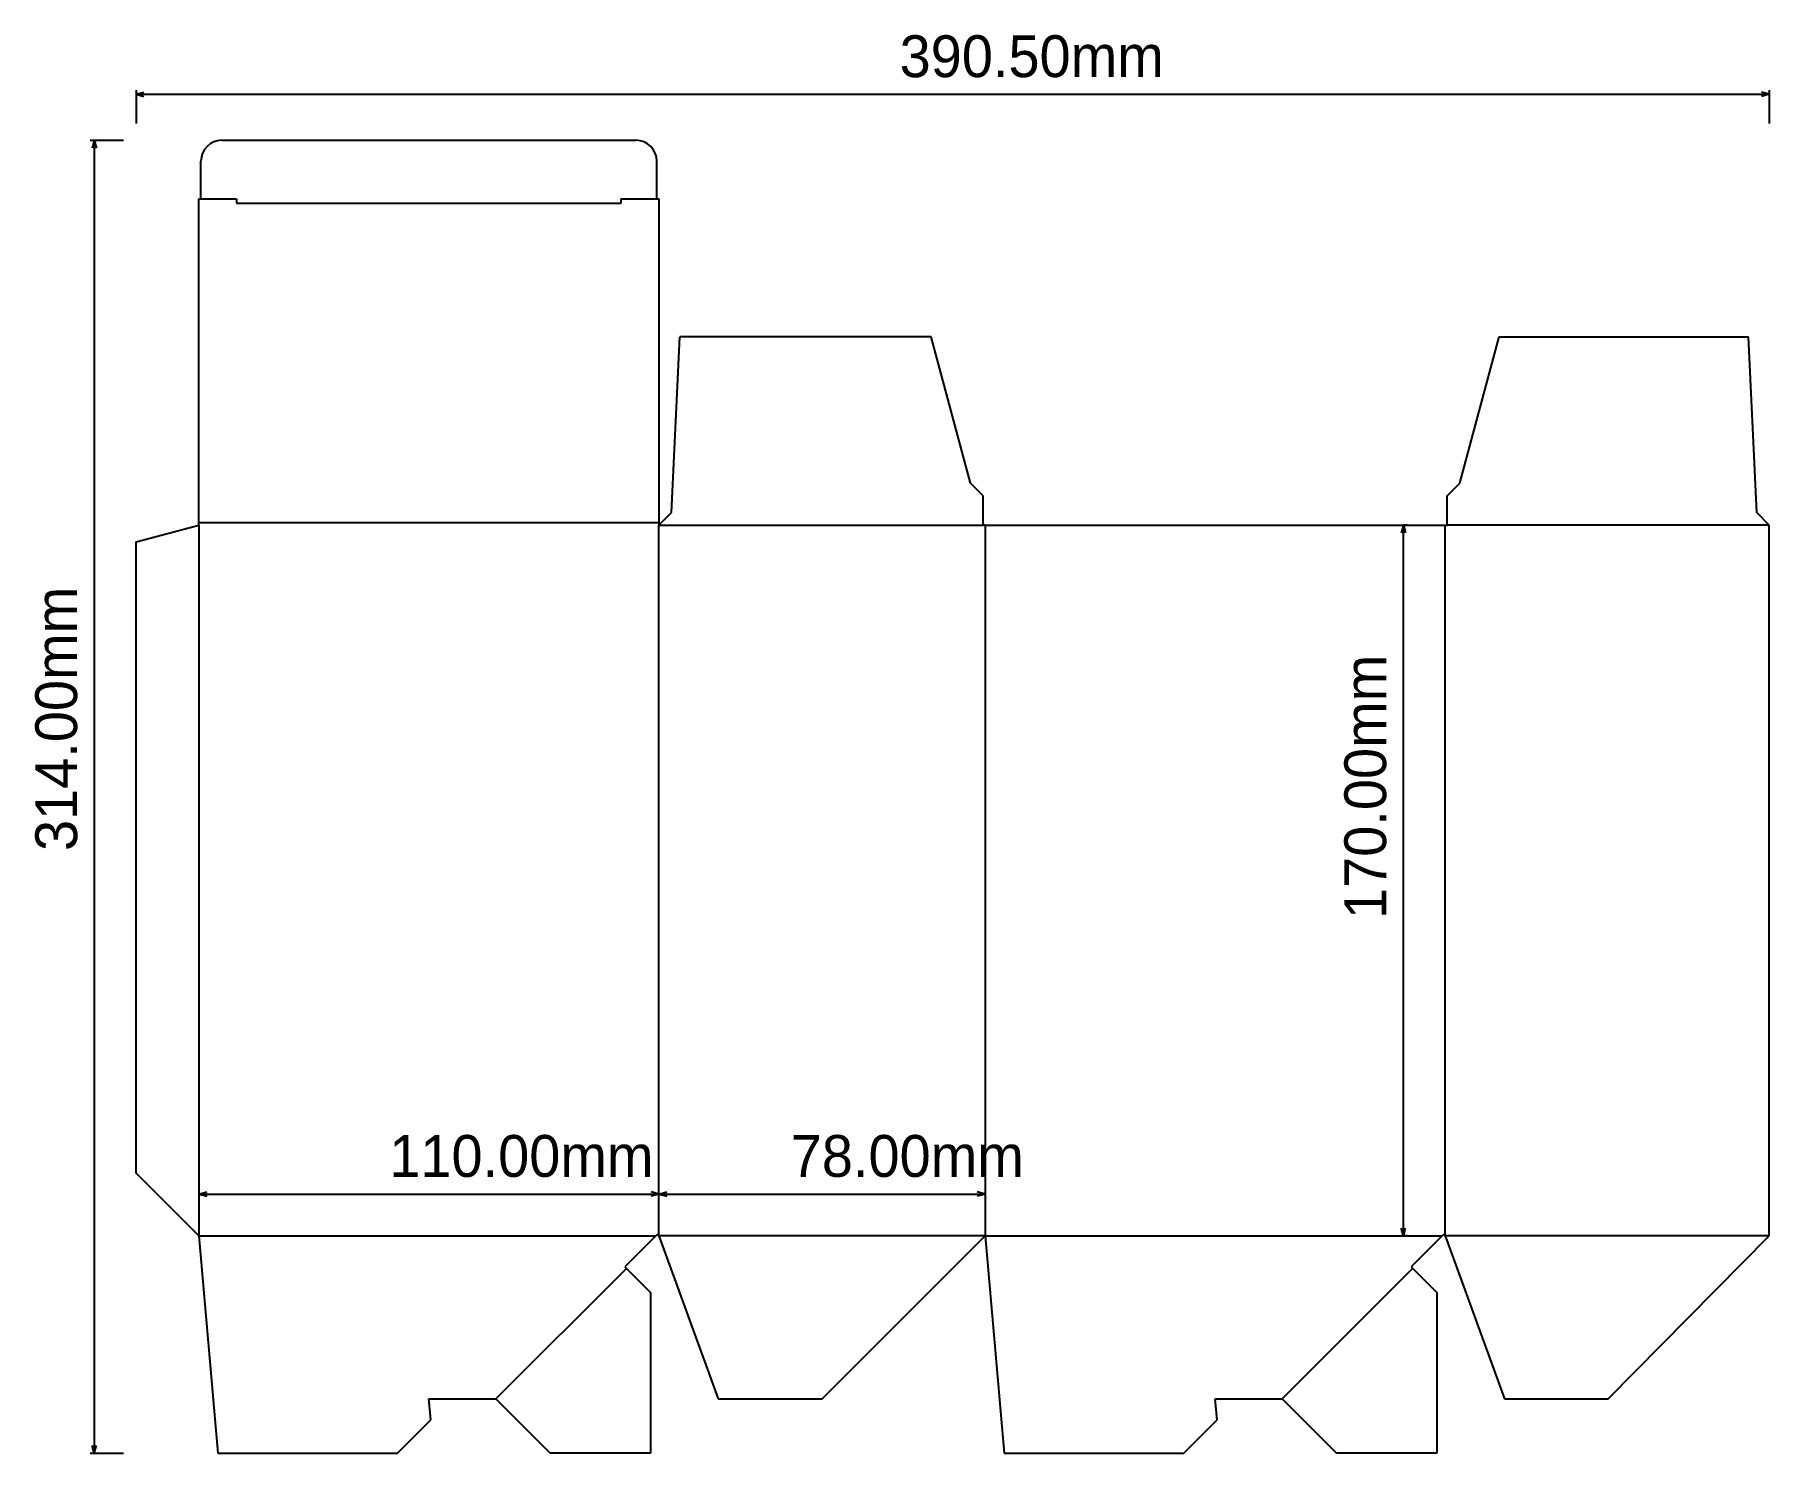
# Model space of a CAD drawing. Extents: x -39 to 376, y -52 to 287.
import ezdxf

# ---------------------------------------------------------------- set-up
doc = ezdxf.new("R2010")
doc.units = 0

msp = doc.modelspace()

# ---------------------------------------------------------------- linework, layer by layer
at = {"layer": 'crease', "color": 3}
for p, q in [((9, 247), (101, 247)), ((110, 170.5), (0, 170.5)), ((0, 170), (0, 0)), ((110, 0), (110, 170)), ((110, 170), (187.5, 170)), ((188, 170), (188, 0)), ((298, 0), (298, 170)), ((375.5, 170), (298.5, 170)), ((0, 0), (109.29, 0)), ((188, 0), (110, 0)), ((188, 0), (297.29, 0)), ((375.5, 0), (298, 0)), ((71, -39), (102.22, -7.78)), ((259, -39), (290.22, -7.78))]:
    msp.add_line(p, q, dxfattribs=at)
at = {"layer": 'cut', "color": 1}
for p, q in [((5.5, 262), (104.5, 262)), ((0.5, 248), (0.5, 257)), ((109.5, 248), (109.5, 257)), ((0, 170), (0, 248)), ((0, 248), (9, 248)), ((9, 248), (9, 247)), ((101, 248), (110, 248)), ((101, 247), (101, 248)), ((110, 248), (110, 170)), ((113, 173), (115, 215)), ((175.12, 215), (115, 215)), ((184.5, 180), (175.12, 215)), ((301.5, 180), (310.88, 215)), ((310.88, 215), (370.5, 215)), ((372.5, 173), (370.5, 215)), ((187.5, 177), (184.5, 180)), ((298.5, 177), (301.5, 180)), ((187.5, 170), (187.5, 177)), ((298.5, 170), (298.5, 177)), ((110, 170), (113, 173)), ((375.5, 170), (372.5, 173)), ((-15, 165.98), (0, 170)), ((-15, 15), (-15, 165.98)), ((188, 170), (187.5, 170)), ((188, 170), (298, 170)), ((298, 170), (298.5, 170)), ((375.5, 0), (375.5, 170)), ((0, 0), (-15, 15)), ((0, 0), (4.55, -52)), ((109.42, 0.13), (101.87, -7.42)), ((110, 0), (124.19, -39)), ((149, -39), (188, 0)), ((188, 0), (192.55, -52)), ((297.42, 0.13), (289.87, -7.42)), ((298, 0), (312.19, -39)), ((337, -39), (375.5, 0)), ((101.87, -7.42), (108, -13.56)), ((289.87, -7.42), (296, -13.56)), ((108, -13.56), (108, -52)), ((296, -13.56), (296, -52)), ((55.5, -44), (55, -39)), ((55, -39), (71, -39)), ((84, -52), (71, -39)), ((124.19, -39), (149, -39)), ((243, -39), (259, -39)), ((243.5, -44), (243, -39)), ((272, -52), (259, -39)), ((312.19, -39), (337, -39)), ((47.5, -52), (55.5, -44)), ((235.5, -52), (243.5, -44)), ((4.55, -52), (47.5, -52)), ((108, -52), (84, -52)), ((192.55, -52), (235.5, -52)), ((296, -52), (272, -52))]:
    msp.add_line(p, q, dxfattribs=at)
for centre, radius, start, end in [((5.5, 257), 5, 90, 180), ((104.5, 257), 5, 0, 90), ((109.67, -0.12), 0.351, 20, 135), ((297.67, -0.12), 0.351, 20, 135)]:
    msp.add_arc(centre, radius, start, end, dxfattribs=at)
at = {"layer": 'dimensions', "color": 255}
for p, q in [((-15, 274), (-15, 266)), ((375.5, 274), (375.5, 266)), ((-15, 273), (-13.13, 273.5)), ((-15, 273), (-13.13, 272.5)), ((-15, 273), (375.5, 273)), ((375.5, 273), (373.63, 273.5)), ((375.5, 273), (373.63, 272.5)), ((-26, 262), (-18, 262)), ((-25, 262), (-25.5, 260.13)), ((-25, 262), (-24.5, 260.13)), ((-25, 262), (-25, -52)), ((288, 170), (287.5, 168.13)), ((289, 170), (288, 170)), ((288, 170), (288.5, 168.13)), ((288, 0), (288, 170)), ((0, 10), (1.87, 10.5)), ((0, 10), (1.87, 9.5)), ((0, 10), (110, 10)), ((110, 10), (108.13, 10.5)), ((110, 10), (108.13, 9.5)), ((110, 10), (111.87, 10.5)), ((110, 10), (111.87, 9.5)), ((110, 10), (188, 10)), ((188, 10), (186.13, 10.5)), ((188, 10), (186.13, 9.5)), ((288, 0), (287.5, 1.87)), ((288, 0), (288.5, 1.87)), ((289, 0), (288, 0)), ((-26, -52), (-18, -52)), ((-25, -52), (-25.5, -50.13)), ((-25, -52), (-24.5, -50.13))]:
    msp.add_line(p, q, dxfattribs=at)

# ---------------------------------------------------------------- texts
for s, p in [('390.50mm', (167.55, 277.11)), ('110.00mm', (45.53, 14.11)), ('78.00mm', (141.52, 14.11))]:
    msp.add_text(s, height=10, dxfattribs=at).set_placement(p)
for s, p in [('314.00mm', (-29.11, 92.04)), ('170.00mm', (283.89, 75.79))]:
    msp.add_text(s, height=10, rotation=90, dxfattribs=at).set_placement(p)

doc.saveas('drawing.dxf')
